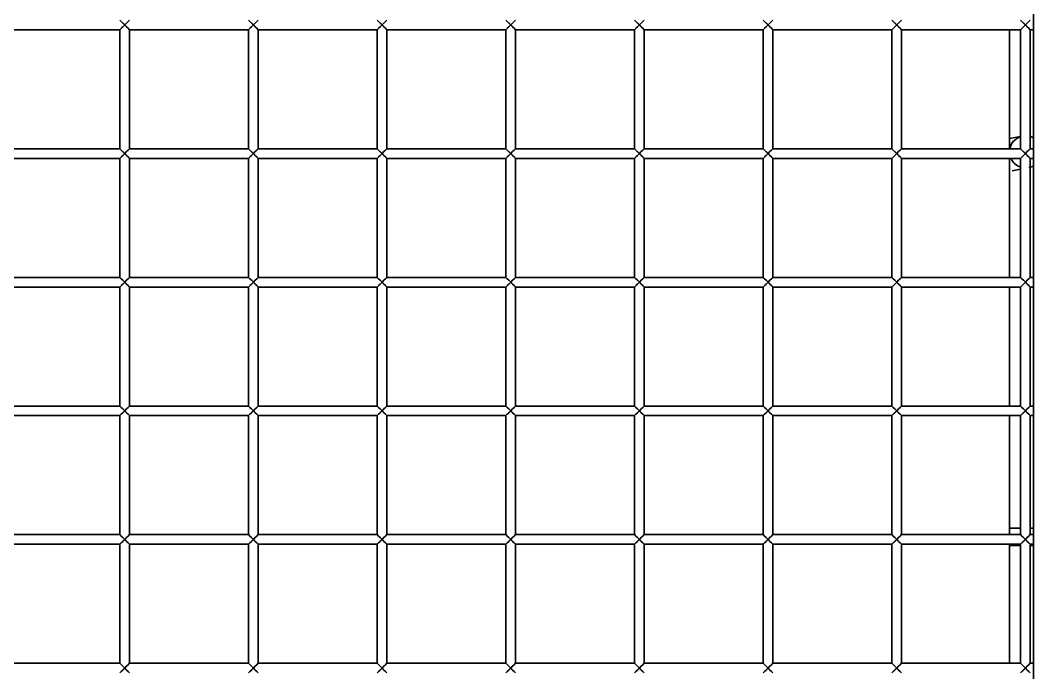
# Model space of a CAD drawing. Header units: millimetres. Extents: x 32496 to 166256, y 3504 to 23939.
# Drawn here: x 145615.7 to 145930.8, y 14024.9 to 14227.8 of the extents above; entities that cross this region are included whole.
import ezdxf

# ---------------------------------------------------------------- set-up
doc = ezdxf.new("R2010")
doc.units = ezdxf.units.MM
doc.layers.get('0').update_dxf_attribs({"lineweight": 35})

# ---------------------------------------------------------------- blocks, each defined once
blk = doc.blocks.new('8-1250')
at = {"linetype": 'Continuous'}
for p, q in [((-2665.63, -32408.79), (-2665.63, -33034.31)), ((-2949.63, -32681.79), (-2946.63, -32678.79)), ((-2949.63, -32678.79), (-2948.13, -32680.29)), ((-2909.63, -32681.79), (-2906.63, -32678.79)), ((-2909.63, -32678.79), (-2908.13, -32680.29)), ((-2869.63, -32681.79), (-2866.63, -32678.79)), ((-2869.63, -32678.79), (-2868.13, -32680.29)), ((-2829.63, -32681.79), (-2826.63, -32678.79)), ((-2829.63, -32678.79), (-2828.13, -32680.29)), ((-2789.63, -32681.79), (-2786.63, -32678.79)), ((-2789.63, -32678.79), (-2788.13, -32680.29)), ((-2749.63, -32681.79), (-2746.63, -32678.79)), ((-2749.63, -32678.79), (-2748.13, -32680.29)), ((-2709.63, -32681.79), (-2706.63, -32678.79)), ((-2709.63, -32678.79), (-2708.13, -32680.29)), ((-2669.63, -32681.79), (-2666.63, -32678.79)), ((-2669.63, -32678.79), (-2668.13, -32680.29)), ((-2986.63, -32681.79), (-2949.63, -32681.79)), ((-2949.63, -32681.79), (-2949.63, -32718.79)), ((-2946.63, -32681.79), (-2948.13, -32680.29)), ((-2946.63, -32681.79), (-2946.63, -32718.79)), ((-2946.63, -32681.79), (-2909.63, -32681.79)), ((-2909.63, -32681.79), (-2909.63, -32718.79)), ((-2906.63, -32681.79), (-2908.13, -32680.29)), ((-2906.63, -32681.79), (-2906.63, -32718.79)), ((-2906.63, -32681.79), (-2869.63, -32681.79)), ((-2869.63, -32681.79), (-2869.63, -32718.79)), ((-2866.63, -32681.79), (-2868.13, -32680.29)), ((-2866.63, -32681.79), (-2866.63, -32718.79)), ((-2866.63, -32681.79), (-2829.63, -32681.79)), ((-2829.63, -32681.79), (-2829.63, -32718.79)), ((-2826.63, -32681.79), (-2828.13, -32680.29)), ((-2826.63, -32681.79), (-2826.63, -32718.79)), ((-2826.63, -32681.79), (-2789.63, -32681.79)), ((-2789.63, -32681.79), (-2789.63, -32718.79)), ((-2786.63, -32681.79), (-2788.13, -32680.29)), ((-2786.63, -32681.79), (-2786.63, -32718.79)), ((-2786.63, -32681.79), (-2749.63, -32681.79)), ((-2749.63, -32681.79), (-2749.63, -32718.79)), ((-2746.63, -32681.79), (-2748.13, -32680.29)), ((-2746.63, -32681.79), (-2746.63, -32718.79)), ((-2746.63, -32681.79), (-2709.63, -32681.79)), ((-2709.63, -32681.79), (-2709.63, -32718.79)), ((-2706.63, -32681.79), (-2708.13, -32680.29)), ((-2706.63, -32681.79), (-2706.63, -32718.79)), ((-2706.63, -32681.79), (-2669.63, -32681.79)), ((-2673.13, -32718.79), (-2673.13, -32681.79)), ((-2669.63, -32681.79), (-2669.63, -32718.79)), ((-2666.63, -32681.79), (-2668.13, -32680.29)), ((-2666.63, -32681.79), (-2666.63, -32718.79)), ((-2666.63, -32681.79), (-2665.63, -32681.79)), ((-2673.13, -32715.66), (-2669.63, -32714.98)), ((-2986.63, -32718.79), (-2949.63, -32718.79)), ((-2949.63, -32721.79), (-2946.63, -32718.79)), ((-2949.63, -32718.79), (-2948.13, -32720.29)), ((-2946.63, -32721.79), (-2948.13, -32720.29)), ((-2946.63, -32718.79), (-2909.63, -32718.79)), ((-2909.63, -32721.79), (-2906.63, -32718.79)), ((-2909.63, -32718.79), (-2908.13, -32720.29)), ((-2906.63, -32721.79), (-2908.13, -32720.29)), ((-2906.63, -32718.79), (-2869.63, -32718.79)), ((-2869.63, -32721.79), (-2866.63, -32718.79)), ((-2869.63, -32718.79), (-2868.13, -32720.29)), ((-2866.63, -32721.79), (-2868.13, -32720.29)), ((-2866.63, -32718.79), (-2829.63, -32718.79)), ((-2829.63, -32721.79), (-2826.63, -32718.79)), ((-2829.63, -32718.79), (-2828.13, -32720.29)), ((-2826.63, -32721.79), (-2828.13, -32720.29)), ((-2826.63, -32718.79), (-2789.63, -32718.79)), ((-2789.63, -32721.79), (-2786.63, -32718.79)), ((-2789.63, -32718.79), (-2788.13, -32720.29)), ((-2786.63, -32721.79), (-2788.13, -32720.29)), ((-2786.63, -32718.79), (-2749.63, -32718.79)), ((-2749.63, -32721.79), (-2746.63, -32718.79)), ((-2749.63, -32718.79), (-2748.13, -32720.29)), ((-2746.63, -32721.79), (-2748.13, -32720.29)), ((-2746.63, -32718.79), (-2709.63, -32718.79)), ((-2709.63, -32721.79), (-2706.63, -32718.79)), ((-2709.63, -32718.79), (-2708.13, -32720.29)), ((-2706.63, -32721.79), (-2708.13, -32720.29)), ((-2706.63, -32718.79), (-2669.63, -32718.79)), ((-2669.63, -32721.79), (-2666.63, -32718.79)), ((-2669.63, -32718.79), (-2668.13, -32720.29)), ((-2666.63, -32721.79), (-2668.13, -32720.29)), ((-2666.63, -32718.79), (-2665.63, -32718.79)), ((-2986.63, -32721.79), (-2949.63, -32721.79)), ((-2949.63, -32721.79), (-2949.63, -32758.79)), ((-2946.63, -32721.79), (-2946.63, -32758.79)), ((-2946.63, -32721.79), (-2909.63, -32721.79)), ((-2909.63, -32721.79), (-2909.63, -32758.79)), ((-2906.63, -32721.79), (-2906.63, -32758.79)), ((-2906.63, -32721.79), (-2869.63, -32721.79)), ((-2869.63, -32721.79), (-2869.63, -32758.79)), ((-2866.63, -32721.79), (-2866.63, -32758.79)), ((-2866.63, -32721.79), (-2829.63, -32721.79)), ((-2829.63, -32721.79), (-2829.63, -32758.79)), ((-2826.63, -32721.79), (-2826.63, -32758.79)), ((-2826.63, -32721.79), (-2789.63, -32721.79)), ((-2789.63, -32721.79), (-2789.63, -32758.79)), ((-2786.63, -32721.79), (-2786.63, -32758.79)), ((-2786.63, -32721.79), (-2749.63, -32721.79)), ((-2749.63, -32721.79), (-2749.63, -32758.79)), ((-2746.63, -32721.79), (-2746.63, -32758.79)), ((-2746.63, -32721.79), (-2709.63, -32721.79)), ((-2709.63, -32721.79), (-2709.63, -32758.79)), ((-2706.63, -32721.79), (-2706.63, -32758.79)), ((-2706.63, -32721.79), (-2669.63, -32721.79)), ((-2673.13, -32758.79), (-2673.13, -32721.79)), ((-2669.63, -32721.79), (-2669.63, -32758.79)), ((-2666.63, -32721.79), (-2666.63, -32758.79)), ((-2666.63, -32721.79), (-2665.63, -32721.79)), ((-2672.27, -32725.68), (-2669.63, -32725.16)), ((-2986.63, -32758.79), (-2949.63, -32758.79)), ((-2949.63, -32761.79), (-2946.63, -32758.79)), ((-2949.63, -32758.79), (-2948.13, -32760.29)), ((-2946.63, -32761.79), (-2948.13, -32760.29)), ((-2946.63, -32758.79), (-2909.63, -32758.79)), ((-2909.63, -32761.79), (-2906.63, -32758.79)), ((-2909.63, -32758.79), (-2908.13, -32760.29)), ((-2906.63, -32761.79), (-2908.13, -32760.29)), ((-2906.63, -32758.79), (-2869.63, -32758.79)), ((-2869.63, -32761.79), (-2866.63, -32758.79)), ((-2869.63, -32758.79), (-2868.13, -32760.29)), ((-2866.63, -32761.79), (-2868.13, -32760.29)), ((-2866.63, -32758.79), (-2829.63, -32758.79)), ((-2829.63, -32761.79), (-2826.63, -32758.79)), ((-2829.63, -32758.79), (-2828.13, -32760.29)), ((-2826.63, -32761.79), (-2828.13, -32760.29)), ((-2826.63, -32758.79), (-2789.63, -32758.79)), ((-2789.63, -32761.79), (-2786.63, -32758.79)), ((-2789.63, -32758.79), (-2788.13, -32760.29)), ((-2786.63, -32761.79), (-2788.13, -32760.29)), ((-2786.63, -32758.79), (-2749.63, -32758.79)), ((-2749.63, -32761.79), (-2746.63, -32758.79)), ((-2749.63, -32758.79), (-2748.13, -32760.29)), ((-2746.63, -32761.79), (-2748.13, -32760.29)), ((-2746.63, -32758.79), (-2709.63, -32758.79)), ((-2709.63, -32761.79), (-2706.63, -32758.79)), ((-2709.63, -32758.79), (-2708.13, -32760.29)), ((-2706.63, -32761.79), (-2708.13, -32760.29)), ((-2706.63, -32758.79), (-2669.63, -32758.79)), ((-2669.63, -32761.79), (-2666.63, -32758.79)), ((-2669.63, -32758.79), (-2668.13, -32760.29)), ((-2666.63, -32761.79), (-2668.13, -32760.29)), ((-2666.63, -32758.79), (-2665.63, -32758.79)), ((-2986.63, -32761.79), (-2949.63, -32761.79)), ((-2949.63, -32761.79), (-2949.63, -32798.79)), ((-2946.63, -32761.79), (-2946.63, -32798.79)), ((-2946.63, -32761.79), (-2909.63, -32761.79)), ((-2909.63, -32761.79), (-2909.63, -32798.79)), ((-2906.63, -32761.79), (-2906.63, -32798.79)), ((-2906.63, -32761.79), (-2869.63, -32761.79)), ((-2869.63, -32761.79), (-2869.63, -32798.79)), ((-2866.63, -32761.79), (-2866.63, -32798.79)), ((-2866.63, -32761.79), (-2829.63, -32761.79)), ((-2829.63, -32761.79), (-2829.63, -32798.79)), ((-2826.63, -32761.79), (-2826.63, -32798.79)), ((-2826.63, -32761.79), (-2789.63, -32761.79)), ((-2789.63, -32761.79), (-2789.63, -32798.79)), ((-2786.63, -32761.79), (-2786.63, -32798.79)), ((-2786.63, -32761.79), (-2749.63, -32761.79)), ((-2749.63, -32761.79), (-2749.63, -32798.79)), ((-2746.63, -32761.79), (-2746.63, -32798.79)), ((-2746.63, -32761.79), (-2709.63, -32761.79)), ((-2709.63, -32761.79), (-2709.63, -32798.79)), ((-2706.63, -32761.79), (-2706.63, -32798.79)), ((-2706.63, -32761.79), (-2669.63, -32761.79)), ((-2673.13, -32798.79), (-2673.13, -32761.79)), ((-2669.63, -32761.79), (-2669.63, -32798.79)), ((-2666.63, -32761.79), (-2666.63, -32798.79)), ((-2666.63, -32761.79), (-2665.63, -32761.79)), ((-2986.63, -32798.79), (-2949.63, -32798.79)), ((-2949.63, -32801.79), (-2946.63, -32798.79)), ((-2949.63, -32798.79), (-2948.13, -32800.29)), ((-2946.63, -32798.79), (-2909.63, -32798.79)), ((-2909.63, -32801.79), (-2906.63, -32798.79)), ((-2909.63, -32798.79), (-2908.13, -32800.29)), ((-2906.63, -32798.79), (-2869.63, -32798.79)), ((-2869.63, -32801.79), (-2866.63, -32798.79)), ((-2869.63, -32798.79), (-2868.13, -32800.29)), ((-2866.63, -32798.79), (-2829.63, -32798.79)), ((-2829.63, -32801.79), (-2826.63, -32798.79)), ((-2829.63, -32798.79), (-2828.13, -32800.29)), ((-2826.63, -32798.79), (-2789.63, -32798.79)), ((-2789.63, -32801.79), (-2786.63, -32798.79)), ((-2789.63, -32798.79), (-2788.13, -32800.29)), ((-2786.63, -32798.79), (-2749.63, -32798.79)), ((-2749.63, -32801.79), (-2746.63, -32798.79)), ((-2749.63, -32798.79), (-2748.13, -32800.29)), ((-2746.63, -32798.79), (-2709.63, -32798.79)), ((-2709.63, -32801.79), (-2706.63, -32798.79)), ((-2709.63, -32798.79), (-2708.13, -32800.29)), ((-2706.63, -32798.79), (-2669.63, -32798.79)), ((-2669.63, -32801.79), (-2666.63, -32798.79)), ((-2669.63, -32798.79), (-2668.13, -32800.29)), ((-2666.63, -32798.79), (-2665.63, -32798.79)), ((-2986.63, -32801.79), (-2949.63, -32801.79)), ((-2949.63, -32801.79), (-2949.63, -32838.79)), ((-2946.63, -32801.79), (-2948.13, -32800.29)), ((-2946.63, -32801.79), (-2946.63, -32838.79)), ((-2946.63, -32801.79), (-2909.63, -32801.79)), ((-2909.63, -32801.79), (-2909.63, -32838.79)), ((-2906.63, -32801.79), (-2908.13, -32800.29)), ((-2906.63, -32801.79), (-2906.63, -32838.79)), ((-2906.63, -32801.79), (-2869.63, -32801.79)), ((-2869.63, -32801.79), (-2869.63, -32838.79)), ((-2866.63, -32801.79), (-2868.13, -32800.29)), ((-2866.63, -32801.79), (-2866.63, -32838.79)), ((-2866.63, -32801.79), (-2829.63, -32801.79)), ((-2829.63, -32801.79), (-2829.63, -32838.79)), ((-2826.63, -32801.79), (-2828.13, -32800.29)), ((-2826.63, -32801.79), (-2826.63, -32838.79)), ((-2826.63, -32801.79), (-2789.63, -32801.79)), ((-2789.63, -32801.79), (-2789.63, -32838.79)), ((-2786.63, -32801.79), (-2788.13, -32800.29)), ((-2786.63, -32801.79), (-2786.63, -32838.79)), ((-2786.63, -32801.79), (-2749.63, -32801.79)), ((-2749.63, -32801.79), (-2749.63, -32838.79)), ((-2746.63, -32801.79), (-2748.13, -32800.29)), ((-2746.63, -32801.79), (-2746.63, -32838.79)), ((-2746.63, -32801.79), (-2709.63, -32801.79)), ((-2709.63, -32801.79), (-2709.63, -32838.79)), ((-2706.63, -32801.79), (-2708.13, -32800.29)), ((-2706.63, -32801.79), (-2706.63, -32838.79)), ((-2706.63, -32801.79), (-2669.63, -32801.79)), ((-2673.13, -32838.79), (-2673.13, -32801.79)), ((-2669.63, -32801.79), (-2669.63, -32838.79)), ((-2666.63, -32801.79), (-2668.13, -32800.29)), ((-2666.63, -32801.79), (-2666.63, -32838.79)), ((-2666.63, -32801.79), (-2665.63, -32801.79)), ((-2673.13, -32836.73), (-2669.63, -32836.73)), ((-2666.63, -32836.73), (-2665.63, -32836.73)), ((-2986.63, -32838.79), (-2949.63, -32838.79)), ((-2949.63, -32841.79), (-2946.63, -32838.79)), ((-2949.63, -32838.79), (-2948.13, -32840.29)), ((-2946.63, -32841.79), (-2948.13, -32840.29)), ((-2946.63, -32838.79), (-2909.63, -32838.79)), ((-2909.63, -32841.79), (-2906.63, -32838.79)), ((-2909.63, -32838.79), (-2908.13, -32840.29)), ((-2906.63, -32841.79), (-2908.13, -32840.29)), ((-2906.63, -32838.79), (-2869.63, -32838.79)), ((-2869.63, -32841.79), (-2866.63, -32838.79)), ((-2869.63, -32838.79), (-2868.13, -32840.29)), ((-2866.63, -32841.79), (-2868.13, -32840.29)), ((-2866.63, -32838.79), (-2829.63, -32838.79)), ((-2829.63, -32841.79), (-2826.63, -32838.79)), ((-2829.63, -32838.79), (-2828.13, -32840.29)), ((-2826.63, -32841.79), (-2828.13, -32840.29)), ((-2826.63, -32838.79), (-2789.63, -32838.79)), ((-2789.63, -32841.79), (-2786.63, -32838.79)), ((-2789.63, -32838.79), (-2788.13, -32840.29)), ((-2786.63, -32841.79), (-2788.13, -32840.29)), ((-2786.63, -32838.79), (-2749.63, -32838.79)), ((-2749.63, -32841.79), (-2746.63, -32838.79)), ((-2749.63, -32838.79), (-2748.13, -32840.29)), ((-2746.63, -32841.79), (-2748.13, -32840.29)), ((-2746.63, -32838.79), (-2709.63, -32838.79)), ((-2709.63, -32841.79), (-2706.63, -32838.79)), ((-2709.63, -32838.79), (-2708.13, -32840.29)), ((-2706.63, -32841.79), (-2708.13, -32840.29)), ((-2706.63, -32838.79), (-2669.63, -32838.79)), ((-2669.63, -32841.79), (-2666.63, -32838.79)), ((-2669.63, -32838.79), (-2668.13, -32840.29)), ((-2666.63, -32841.79), (-2668.13, -32840.29)), ((-2666.63, -32838.79), (-2665.63, -32838.79)), ((-2986.63, -32841.79), (-2949.63, -32841.79)), ((-2949.63, -32841.79), (-2949.63, -32878.79)), ((-2946.63, -32841.79), (-2946.63, -32878.79)), ((-2946.63, -32841.79), (-2909.63, -32841.79)), ((-2909.63, -32841.79), (-2909.63, -32878.79)), ((-2906.63, -32841.79), (-2906.63, -32878.79)), ((-2906.63, -32841.79), (-2869.63, -32841.79)), ((-2869.63, -32841.79), (-2869.63, -32878.79)), ((-2866.63, -32841.79), (-2866.63, -32878.79)), ((-2866.63, -32841.79), (-2829.63, -32841.79)), ((-2829.63, -32841.79), (-2829.63, -32878.79)), ((-2826.63, -32841.79), (-2826.63, -32878.79)), ((-2826.63, -32841.79), (-2789.63, -32841.79)), ((-2789.63, -32841.79), (-2789.63, -32878.79)), ((-2786.63, -32841.79), (-2786.63, -32878.79)), ((-2786.63, -32841.79), (-2749.63, -32841.79)), ((-2749.63, -32841.79), (-2749.63, -32878.79)), ((-2746.63, -32841.79), (-2746.63, -32878.79)), ((-2746.63, -32841.79), (-2709.63, -32841.79)), ((-2709.63, -32841.79), (-2709.63, -32878.79)), ((-2706.63, -32841.79), (-2706.63, -32878.79)), ((-2706.63, -32841.79), (-2669.63, -32841.79)), ((-2673.13, -32878.79), (-2673.13, -32841.79)), ((-2669.63, -32842.16), (-2673.13, -32842.16)), ((-2669.63, -32841.79), (-2669.63, -32878.79)), ((-2666.63, -32841.79), (-2666.63, -32878.79)), ((-2666.63, -32841.79), (-2665.63, -32841.79)), ((-2665.63, -32842.16), (-2666.63, -32842.16)), ((-2986.63, -32878.79), (-2949.63, -32878.79)), ((-2949.63, -32881.79), (-2946.63, -32878.79)), ((-2949.63, -32878.79), (-2948.13, -32880.29)), ((-2946.63, -32881.79), (-2948.13, -32880.29)), ((-2946.63, -32878.79), (-2909.63, -32878.79)), ((-2909.63, -32881.79), (-2906.63, -32878.79)), ((-2909.63, -32878.79), (-2908.13, -32880.29)), ((-2906.63, -32881.79), (-2908.13, -32880.29)), ((-2906.63, -32878.79), (-2869.63, -32878.79)), ((-2869.63, -32881.79), (-2866.63, -32878.79)), ((-2869.63, -32878.79), (-2868.13, -32880.29)), ((-2866.63, -32881.79), (-2868.13, -32880.29)), ((-2866.63, -32878.79), (-2829.63, -32878.79)), ((-2829.63, -32881.79), (-2826.63, -32878.79)), ((-2829.63, -32878.79), (-2828.13, -32880.29)), ((-2826.63, -32881.79), (-2828.13, -32880.29)), ((-2826.63, -32878.79), (-2789.63, -32878.79)), ((-2789.63, -32881.79), (-2786.63, -32878.79)), ((-2789.63, -32878.79), (-2788.13, -32880.29)), ((-2786.63, -32881.79), (-2788.13, -32880.29)), ((-2786.63, -32878.79), (-2749.63, -32878.79)), ((-2749.63, -32881.79), (-2746.63, -32878.79)), ((-2749.63, -32878.79), (-2748.13, -32880.29)), ((-2746.63, -32881.79), (-2748.13, -32880.29)), ((-2746.63, -32878.79), (-2709.63, -32878.79)), ((-2709.63, -32881.79), (-2706.63, -32878.79)), ((-2709.63, -32878.79), (-2708.13, -32880.29)), ((-2706.63, -32881.79), (-2708.13, -32880.29)), ((-2706.63, -32878.79), (-2669.63, -32878.79)), ((-2669.63, -32881.79), (-2666.63, -32878.79)), ((-2669.63, -32878.79), (-2668.13, -32880.29)), ((-2666.63, -32881.79), (-2668.13, -32880.29)), ((-2666.63, -32878.79), (-2665.63, -32878.79))]:
    blk.add_line(p, q, dxfattribs=at)
for points in [[(-2949.51, -32678.9), (-2949.2, -32679.22), (-2948.71, -32679.71), (-2947.54, -32680.88)], [(-2948.13, -32680.29), (-2947.54, -32679.7), (-2947.07, -32679.23), (-2946.74, -32678.9)], [(-2909.51, -32678.9), (-2909.2, -32679.22), (-2908.71, -32679.71), (-2907.54, -32680.88)], [(-2908.13, -32680.29), (-2907.54, -32679.7), (-2907.07, -32679.23), (-2906.74, -32678.9)], [(-2869.51, -32678.9), (-2869.2, -32679.22), (-2868.71, -32679.71), (-2867.54, -32680.88)], [(-2868.13, -32680.29), (-2867.54, -32679.7), (-2867.07, -32679.23), (-2866.74, -32678.9)], [(-2829.51, -32678.9), (-2829.2, -32679.22), (-2828.71, -32679.71), (-2827.54, -32680.88)], [(-2828.13, -32680.29), (-2827.54, -32679.7), (-2827.07, -32679.23), (-2826.74, -32678.9)], [(-2789.51, -32678.9), (-2789.2, -32679.22), (-2788.71, -32679.71), (-2787.54, -32680.88)], [(-2788.13, -32680.29), (-2787.54, -32679.7), (-2787.07, -32679.23), (-2786.74, -32678.9)], [(-2749.51, -32678.9), (-2749.2, -32679.22), (-2748.71, -32679.71), (-2747.54, -32680.88)], [(-2748.13, -32680.29), (-2747.54, -32679.7), (-2747.07, -32679.23), (-2746.74, -32678.9)], [(-2709.51, -32678.9), (-2709.2, -32679.22), (-2708.71, -32679.71), (-2707.54, -32680.88)], [(-2708.13, -32680.29), (-2707.54, -32679.7), (-2707.07, -32679.23), (-2706.74, -32678.9)], [(-2669.51, -32678.9), (-2669.2, -32679.22), (-2668.71, -32679.71), (-2667.54, -32680.88)], [(-2668.13, -32680.29), (-2667.54, -32679.7), (-2667.07, -32679.23), (-2666.74, -32678.9)], [(-2948.13, -32680.29), (-2948.72, -32680.88), (-2949.19, -32681.35)], [(-2946.74, -32681.67), (-2947.07, -32681.35), (-2947.54, -32680.88)], [(-2908.13, -32680.29), (-2908.72, -32680.88), (-2909.19, -32681.35)], [(-2906.74, -32681.67), (-2907.07, -32681.35), (-2907.54, -32680.88)], [(-2868.13, -32680.29), (-2868.72, -32680.88), (-2869.19, -32681.35)], [(-2866.74, -32681.67), (-2867.07, -32681.35), (-2867.54, -32680.88)], [(-2828.13, -32680.29), (-2828.72, -32680.88), (-2829.19, -32681.35)], [(-2826.74, -32681.67), (-2827.07, -32681.35), (-2827.54, -32680.88)], [(-2788.13, -32680.29), (-2788.72, -32680.88), (-2789.19, -32681.35)], [(-2786.74, -32681.67), (-2787.07, -32681.35), (-2787.54, -32680.88)], [(-2748.13, -32680.29), (-2748.72, -32680.88), (-2749.19, -32681.35)], [(-2746.74, -32681.67), (-2747.07, -32681.35), (-2747.54, -32680.88)], [(-2708.13, -32680.29), (-2708.72, -32680.88), (-2709.19, -32681.35)], [(-2706.74, -32681.67), (-2707.07, -32681.35), (-2707.54, -32680.88)], [(-2668.13, -32680.29), (-2668.72, -32680.88), (-2669.19, -32681.35)], [(-2666.74, -32681.67), (-2667.07, -32681.35), (-2667.54, -32680.88)], [(-2949.51, -32718.9), (-2949.2, -32719.22), (-2948.71, -32719.71), (-2947.54, -32720.88)], [(-2948.13, -32720.29), (-2948.72, -32720.88), (-2949.19, -32721.35)], [(-2948.13, -32720.29), (-2947.54, -32719.7), (-2947.07, -32719.23), (-2946.74, -32718.9)], [(-2909.51, -32718.9), (-2909.2, -32719.22), (-2908.71, -32719.71), (-2907.54, -32720.88)], [(-2908.13, -32720.29), (-2908.72, -32720.88), (-2909.19, -32721.35)], [(-2908.13, -32720.29), (-2907.54, -32719.7), (-2907.07, -32719.23), (-2906.74, -32718.9)], [(-2869.51, -32718.9), (-2869.2, -32719.22), (-2868.71, -32719.71), (-2867.54, -32720.88)], [(-2868.13, -32720.29), (-2868.72, -32720.88), (-2869.19, -32721.35)], [(-2868.13, -32720.29), (-2867.54, -32719.7), (-2867.07, -32719.23), (-2866.74, -32718.9)], [(-2829.51, -32718.9), (-2829.2, -32719.22), (-2828.71, -32719.71), (-2827.54, -32720.88)], [(-2828.13, -32720.29), (-2828.72, -32720.88), (-2829.19, -32721.35)], [(-2828.13, -32720.29), (-2827.54, -32719.7), (-2827.07, -32719.23), (-2826.74, -32718.9)], [(-2789.51, -32718.9), (-2789.2, -32719.22), (-2788.71, -32719.71), (-2787.54, -32720.88)], [(-2788.13, -32720.29), (-2788.72, -32720.88), (-2789.19, -32721.35)], [(-2788.13, -32720.29), (-2787.54, -32719.7), (-2787.07, -32719.23), (-2786.74, -32718.9)], [(-2749.51, -32718.9), (-2749.2, -32719.22), (-2748.71, -32719.71), (-2747.54, -32720.88)], [(-2748.13, -32720.29), (-2748.72, -32720.88), (-2749.19, -32721.35)], [(-2748.13, -32720.29), (-2747.54, -32719.7), (-2747.07, -32719.23), (-2746.74, -32718.9)], [(-2709.51, -32718.9), (-2709.2, -32719.22), (-2708.71, -32719.71), (-2707.54, -32720.88)], [(-2708.13, -32720.29), (-2708.72, -32720.88), (-2709.19, -32721.35)], [(-2708.13, -32720.29), (-2707.54, -32719.7), (-2707.07, -32719.23), (-2706.74, -32718.9)], [(-2669.51, -32718.9), (-2669.2, -32719.22), (-2668.71, -32719.71), (-2667.54, -32720.88)], [(-2668.13, -32720.29), (-2668.72, -32720.88), (-2669.19, -32721.35)], [(-2668.13, -32720.29), (-2667.54, -32719.7), (-2667.07, -32719.23), (-2666.74, -32718.9)], [(-2946.74, -32721.67), (-2947.07, -32721.35), (-2947.54, -32720.88)], [(-2906.74, -32721.67), (-2907.07, -32721.35), (-2907.54, -32720.88)], [(-2866.74, -32721.67), (-2867.07, -32721.35), (-2867.54, -32720.88)], [(-2826.74, -32721.67), (-2827.07, -32721.35), (-2827.54, -32720.88)], [(-2786.74, -32721.67), (-2787.07, -32721.35), (-2787.54, -32720.88)], [(-2746.74, -32721.67), (-2747.07, -32721.35), (-2747.54, -32720.88)], [(-2706.74, -32721.67), (-2707.07, -32721.35), (-2707.54, -32720.88)], [(-2666.74, -32721.67), (-2667.07, -32721.35), (-2667.54, -32720.88)], [(-2949.51, -32758.9), (-2949.2, -32759.22), (-2948.71, -32759.71), (-2947.54, -32760.88)], [(-2948.13, -32760.29), (-2948.72, -32760.88), (-2949.19, -32761.35)], [(-2948.13, -32760.29), (-2947.54, -32759.7), (-2947.07, -32759.23), (-2946.74, -32758.9)], [(-2946.74, -32761.67), (-2947.07, -32761.35), (-2947.54, -32760.88)], [(-2909.51, -32758.9), (-2909.2, -32759.22), (-2908.71, -32759.71), (-2907.54, -32760.88)], [(-2908.13, -32760.29), (-2908.72, -32760.88), (-2909.19, -32761.35)], [(-2908.13, -32760.29), (-2907.54, -32759.7), (-2907.07, -32759.23), (-2906.74, -32758.9)], [(-2906.74, -32761.67), (-2907.07, -32761.35), (-2907.54, -32760.88)], [(-2869.51, -32758.9), (-2869.2, -32759.22), (-2868.71, -32759.71), (-2867.54, -32760.88)], [(-2868.13, -32760.29), (-2868.72, -32760.88), (-2869.19, -32761.35)], [(-2868.13, -32760.29), (-2867.54, -32759.7), (-2867.07, -32759.23), (-2866.74, -32758.9)], [(-2866.74, -32761.67), (-2867.07, -32761.35), (-2867.54, -32760.88)], [(-2829.51, -32758.9), (-2829.2, -32759.22), (-2828.71, -32759.71), (-2827.54, -32760.88)], [(-2828.13, -32760.29), (-2828.72, -32760.88), (-2829.19, -32761.35)], [(-2828.13, -32760.29), (-2827.54, -32759.7), (-2827.07, -32759.23), (-2826.74, -32758.9)], [(-2826.74, -32761.67), (-2827.07, -32761.35), (-2827.54, -32760.88)], [(-2789.51, -32758.9), (-2789.2, -32759.22), (-2788.71, -32759.71), (-2787.54, -32760.88)], [(-2788.13, -32760.29), (-2788.72, -32760.88), (-2789.19, -32761.35)], [(-2788.13, -32760.29), (-2787.54, -32759.7), (-2787.07, -32759.23), (-2786.74, -32758.9)], [(-2786.74, -32761.67), (-2787.07, -32761.35), (-2787.54, -32760.88)], [(-2749.51, -32758.9), (-2749.2, -32759.22), (-2748.71, -32759.71), (-2747.54, -32760.88)], [(-2748.13, -32760.29), (-2748.72, -32760.88), (-2749.19, -32761.35)], [(-2748.13, -32760.29), (-2747.54, -32759.7), (-2747.07, -32759.23), (-2746.74, -32758.9)], [(-2746.74, -32761.67), (-2747.07, -32761.35), (-2747.54, -32760.88)], [(-2709.51, -32758.9), (-2709.2, -32759.22), (-2708.71, -32759.71), (-2707.54, -32760.88)], [(-2708.13, -32760.29), (-2708.72, -32760.88), (-2709.19, -32761.35)], [(-2708.13, -32760.29), (-2707.54, -32759.7), (-2707.07, -32759.23), (-2706.74, -32758.9)], [(-2706.74, -32761.67), (-2707.07, -32761.35), (-2707.54, -32760.88)], [(-2669.51, -32758.9), (-2669.2, -32759.22), (-2668.71, -32759.71), (-2667.54, -32760.88)], [(-2668.13, -32760.29), (-2668.72, -32760.88), (-2669.19, -32761.35)], [(-2668.13, -32760.29), (-2667.54, -32759.7), (-2667.07, -32759.23), (-2666.74, -32758.9)], [(-2666.74, -32761.67), (-2667.07, -32761.35), (-2667.54, -32760.88)], [(-2949.51, -32798.9), (-2949.2, -32799.22), (-2948.71, -32799.71), (-2947.54, -32800.88)], [(-2948.13, -32800.29), (-2947.54, -32799.7), (-2947.07, -32799.23), (-2946.74, -32798.9)], [(-2909.51, -32798.9), (-2909.2, -32799.22), (-2908.71, -32799.71), (-2907.54, -32800.88)], [(-2908.13, -32800.29), (-2907.54, -32799.7), (-2907.07, -32799.23), (-2906.74, -32798.9)], [(-2869.51, -32798.9), (-2869.2, -32799.22), (-2868.71, -32799.71), (-2867.54, -32800.88)], [(-2868.13, -32800.29), (-2867.54, -32799.7), (-2867.07, -32799.23), (-2866.74, -32798.9)], [(-2829.51, -32798.9), (-2829.2, -32799.22), (-2828.71, -32799.71), (-2827.54, -32800.88)], [(-2828.13, -32800.29), (-2827.54, -32799.7), (-2827.07, -32799.23), (-2826.74, -32798.9)], [(-2789.51, -32798.9), (-2789.2, -32799.22), (-2788.71, -32799.71), (-2787.54, -32800.88)], [(-2788.13, -32800.29), (-2787.54, -32799.7), (-2787.07, -32799.23), (-2786.74, -32798.9)], [(-2749.51, -32798.9), (-2749.2, -32799.22), (-2748.71, -32799.71), (-2747.54, -32800.88)], [(-2748.13, -32800.29), (-2747.54, -32799.7), (-2747.07, -32799.23), (-2746.74, -32798.9)], [(-2709.51, -32798.9), (-2709.2, -32799.22), (-2708.71, -32799.71), (-2707.54, -32800.88)], [(-2708.13, -32800.29), (-2707.54, -32799.7), (-2707.07, -32799.23), (-2706.74, -32798.9)], [(-2669.51, -32798.9), (-2669.2, -32799.22), (-2668.71, -32799.71), (-2667.54, -32800.88)], [(-2668.13, -32800.29), (-2667.54, -32799.7), (-2667.07, -32799.23), (-2666.74, -32798.9)], [(-2948.13, -32800.29), (-2948.72, -32800.88), (-2949.19, -32801.35)], [(-2946.74, -32801.67), (-2947.07, -32801.35), (-2947.54, -32800.88)], [(-2908.13, -32800.29), (-2908.72, -32800.88), (-2909.19, -32801.35)], [(-2906.74, -32801.67), (-2907.07, -32801.35), (-2907.54, -32800.88)], [(-2868.13, -32800.29), (-2868.72, -32800.88), (-2869.19, -32801.35)], [(-2866.74, -32801.67), (-2867.07, -32801.35), (-2867.54, -32800.88)], [(-2828.13, -32800.29), (-2828.72, -32800.88), (-2829.19, -32801.35)], [(-2826.74, -32801.67), (-2827.07, -32801.35), (-2827.54, -32800.88)], [(-2788.13, -32800.29), (-2788.72, -32800.88), (-2789.19, -32801.35)], [(-2786.74, -32801.67), (-2787.07, -32801.35), (-2787.54, -32800.88)], [(-2748.13, -32800.29), (-2748.72, -32800.88), (-2749.19, -32801.35)], [(-2746.74, -32801.67), (-2747.07, -32801.35), (-2747.54, -32800.88)], [(-2708.13, -32800.29), (-2708.72, -32800.88), (-2709.19, -32801.35)], [(-2706.74, -32801.67), (-2707.07, -32801.35), (-2707.54, -32800.88)], [(-2668.13, -32800.29), (-2668.72, -32800.88), (-2669.19, -32801.35)], [(-2666.74, -32801.67), (-2667.07, -32801.35), (-2667.54, -32800.88)], [(-2949.51, -32838.9), (-2949.2, -32839.22), (-2948.71, -32839.71), (-2947.54, -32840.88)], [(-2948.13, -32840.29), (-2948.72, -32840.88), (-2949.19, -32841.35)], [(-2948.13, -32840.29), (-2947.54, -32839.7), (-2947.07, -32839.23), (-2946.74, -32838.9)], [(-2909.51, -32838.9), (-2909.2, -32839.22), (-2908.71, -32839.71), (-2907.54, -32840.88)], [(-2908.13, -32840.29), (-2908.72, -32840.88), (-2909.19, -32841.35)], [(-2908.13, -32840.29), (-2907.54, -32839.7), (-2907.07, -32839.23), (-2906.74, -32838.9)], [(-2869.51, -32838.9), (-2869.2, -32839.22), (-2868.71, -32839.71), (-2867.54, -32840.88)], [(-2868.13, -32840.29), (-2868.72, -32840.88), (-2869.19, -32841.35)], [(-2868.13, -32840.29), (-2867.54, -32839.7), (-2867.07, -32839.23), (-2866.74, -32838.9)], [(-2829.51, -32838.9), (-2829.2, -32839.22), (-2828.71, -32839.71), (-2827.54, -32840.88)], [(-2828.13, -32840.29), (-2828.72, -32840.88), (-2829.19, -32841.35)], [(-2828.13, -32840.29), (-2827.54, -32839.7), (-2827.07, -32839.23), (-2826.74, -32838.9)], [(-2789.51, -32838.9), (-2789.2, -32839.22), (-2788.71, -32839.71), (-2787.54, -32840.88)], [(-2788.13, -32840.29), (-2788.72, -32840.88), (-2789.19, -32841.35)], [(-2788.13, -32840.29), (-2787.54, -32839.7), (-2787.07, -32839.23), (-2786.74, -32838.9)], [(-2749.51, -32838.9), (-2749.2, -32839.22), (-2748.71, -32839.71), (-2747.54, -32840.88)], [(-2748.13, -32840.29), (-2748.72, -32840.88), (-2749.19, -32841.35)], [(-2748.13, -32840.29), (-2747.54, -32839.7), (-2747.07, -32839.23), (-2746.74, -32838.9)], [(-2709.51, -32838.9), (-2709.2, -32839.22), (-2708.71, -32839.71), (-2707.54, -32840.88)], [(-2708.13, -32840.29), (-2708.72, -32840.88), (-2709.19, -32841.35)], [(-2708.13, -32840.29), (-2707.54, -32839.7), (-2707.07, -32839.23), (-2706.74, -32838.9)], [(-2669.51, -32838.9), (-2669.2, -32839.22), (-2668.71, -32839.71), (-2667.54, -32840.88)], [(-2668.13, -32840.29), (-2668.72, -32840.88), (-2669.19, -32841.35)], [(-2668.13, -32840.29), (-2667.54, -32839.7), (-2667.07, -32839.23), (-2666.74, -32838.9)], [(-2946.74, -32841.67), (-2947.07, -32841.35), (-2947.54, -32840.88)], [(-2906.74, -32841.67), (-2907.07, -32841.35), (-2907.54, -32840.88)], [(-2866.74, -32841.67), (-2867.07, -32841.35), (-2867.54, -32840.88)], [(-2826.74, -32841.67), (-2827.07, -32841.35), (-2827.54, -32840.88)], [(-2786.74, -32841.67), (-2787.07, -32841.35), (-2787.54, -32840.88)], [(-2746.74, -32841.67), (-2747.07, -32841.35), (-2747.54, -32840.88)], [(-2706.74, -32841.67), (-2707.07, -32841.35), (-2707.54, -32840.88)], [(-2666.74, -32841.67), (-2667.07, -32841.35), (-2667.54, -32840.88)], [(-2949.51, -32878.9), (-2949.2, -32879.22), (-2948.71, -32879.71), (-2947.54, -32880.88)], [(-2948.13, -32880.29), (-2948.72, -32880.88), (-2949.19, -32881.35)], [(-2948.13, -32880.29), (-2947.54, -32879.7), (-2947.07, -32879.23), (-2946.74, -32878.9)], [(-2946.74, -32881.67), (-2947.07, -32881.35), (-2947.54, -32880.88)], [(-2909.51, -32878.9), (-2909.2, -32879.22), (-2908.71, -32879.71), (-2907.54, -32880.88)], [(-2908.13, -32880.29), (-2908.72, -32880.88), (-2909.19, -32881.35)], [(-2908.13, -32880.29), (-2907.54, -32879.7), (-2907.07, -32879.23), (-2906.74, -32878.9)], [(-2906.74, -32881.67), (-2907.07, -32881.35), (-2907.54, -32880.88)], [(-2869.51, -32878.9), (-2869.2, -32879.22), (-2868.71, -32879.71), (-2867.54, -32880.88)], [(-2868.13, -32880.29), (-2868.72, -32880.88), (-2869.19, -32881.35)], [(-2868.13, -32880.29), (-2867.54, -32879.7), (-2867.07, -32879.23), (-2866.74, -32878.9)], [(-2866.74, -32881.67), (-2867.07, -32881.35), (-2867.54, -32880.88)], [(-2829.51, -32878.9), (-2829.2, -32879.22), (-2828.71, -32879.71), (-2827.54, -32880.88)], [(-2828.13, -32880.29), (-2828.72, -32880.88), (-2829.19, -32881.35)], [(-2828.13, -32880.29), (-2827.54, -32879.7), (-2827.07, -32879.23), (-2826.74, -32878.9)], [(-2826.74, -32881.67), (-2827.07, -32881.35), (-2827.54, -32880.88)], [(-2789.51, -32878.9), (-2789.2, -32879.22), (-2788.71, -32879.71), (-2787.54, -32880.88)], [(-2788.13, -32880.29), (-2788.72, -32880.88), (-2789.19, -32881.35)], [(-2788.13, -32880.29), (-2787.54, -32879.7), (-2787.07, -32879.23), (-2786.74, -32878.9)], [(-2786.74, -32881.67), (-2787.07, -32881.35), (-2787.54, -32880.88)], [(-2749.51, -32878.9), (-2749.2, -32879.22), (-2748.71, -32879.71), (-2747.54, -32880.88)], [(-2748.13, -32880.29), (-2748.72, -32880.88), (-2749.19, -32881.35)], [(-2748.13, -32880.29), (-2747.54, -32879.7), (-2747.07, -32879.23), (-2746.74, -32878.9)], [(-2746.74, -32881.67), (-2747.07, -32881.35), (-2747.54, -32880.88)], [(-2709.51, -32878.9), (-2709.2, -32879.22), (-2708.71, -32879.71), (-2707.54, -32880.88)], [(-2708.13, -32880.29), (-2708.72, -32880.88), (-2709.19, -32881.35)], [(-2708.13, -32880.29), (-2707.54, -32879.7), (-2707.07, -32879.23), (-2706.74, -32878.9)], [(-2706.74, -32881.67), (-2707.07, -32881.35), (-2707.54, -32880.88)], [(-2669.51, -32878.9), (-2669.2, -32879.22), (-2668.71, -32879.71), (-2667.54, -32880.88)], [(-2668.13, -32880.29), (-2668.72, -32880.88), (-2669.19, -32881.35)], [(-2668.13, -32880.29), (-2667.54, -32879.7), (-2667.07, -32879.23), (-2666.74, -32878.9)], [(-2666.74, -32881.67), (-2667.07, -32881.35), (-2667.54, -32880.88)]]:
    blk.add_lwpolyline(points, dxfattribs=at)
for start, end in [(108.4089, 168.1251), (59.4409, 72.8942), (205.3278, 252.012), (281.2189, 300.5379)]:
    blk.add_arc((-2668.09, -32719.77), 5, start, end, dxfattribs=at)

msp = doc.modelspace()

# ---------------------------------------------------------------- block references
at = {"color": 6}
msp.add_blockref('8-1250', (148596.331, 46906.597), dxfattribs=at)

doc.saveas('drawing.dxf')
